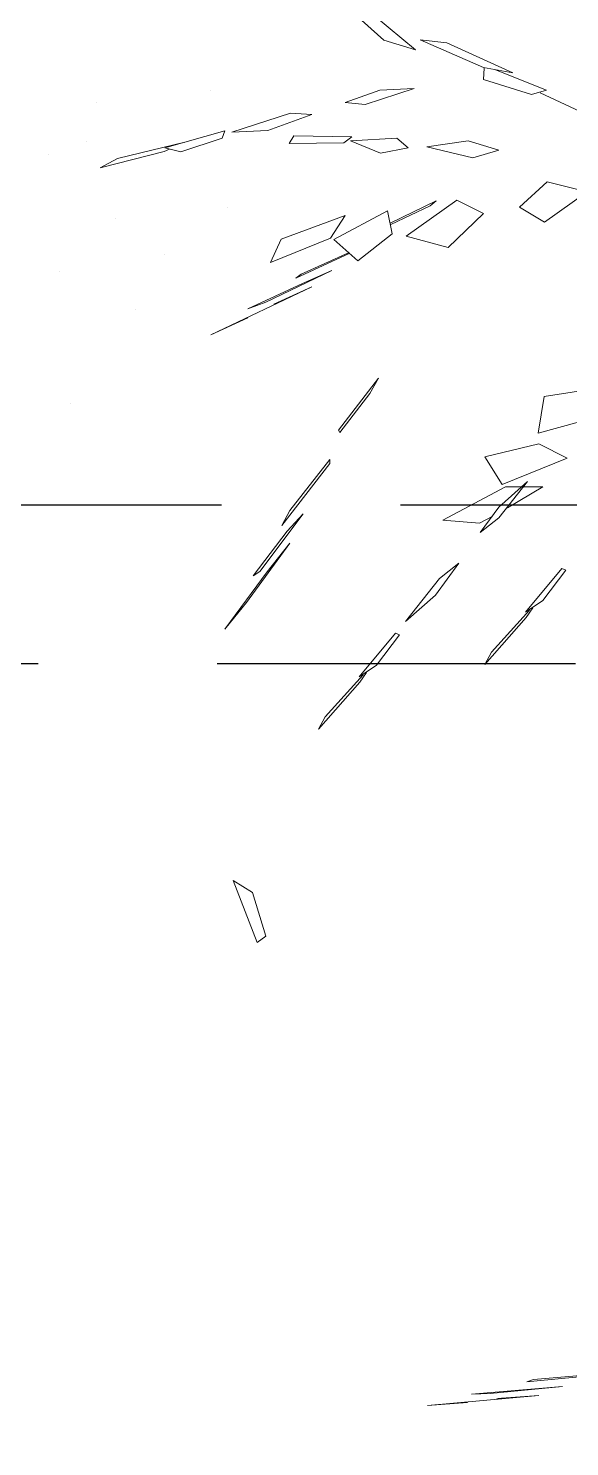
# Model space of a CAD drawing. Header units: metres. Extents: x 42 to 199, y -121 to 268.
# Drawn here: x 90.9 to 91.24, y -53.59 to -52.698 of the extents above; entities that cross this region are included whole.
import ezdxf

# ---------------------------------------------------------------- set-up
doc = ezdxf.new("R2010")
doc.units = ezdxf.units.M
doc.header["$LTSCALE"] = 0.3
doc.linetypes.add('HIDDEN', pattern=[0.375, 0.25, -0.125])
doc.layers.get('0').update_dxf_attribs({"color": 8})
doc.layers.add('A-Hidden-Above', color=8, linetype='HIDDEN')
doc.layers.add('A-LANDSCAPE', color=8, linetype='Continuous', lineweight=5)
doc.layers.add('DA HOUSE ARCH LAYOUT', color=8, linetype='Continuous', lineweight=9)

# ---------------------------------------------------------------- blocks, each defined once
blk = doc.blocks.new('02PTRX29')
at = {"color": 8, "linetype": 'Continuous', "transparency": 33554572}
for p, q in [((0.41766, 0.27869), (0.42943, 0.28844)), ((0.43493, 0.28881), (0.42677, 0.28148)), ((0.38996, 0.27212), (0.40874, 0.28072)), ((0.41633, 0.2816), (0.39831, 0.27363)), ((0.40874, 0.28072), (0.41633, 0.2816)), ((0.42677, 0.28148), (0.41766, 0.27869)), ((0.38028, 0.26718), (0.39489, 0.273)), ((0.39831, 0.27363), (0.38996, 0.27212)), ((0.39812, 0.27351), (0.39831, 0.27022)), ((0.39831, 0.27022), (0.38464, 0.26592)), ((0.43208, 0.26313), (0.41804, 0.26769)), ((0.41804, 0.26769), (0.42791, 0.26718)), ((0.3539, 0.25327), (0.38218, 0.26642)), ((0.38464, 0.26592), (0.38028, 0.26718)), ((0.42791, 0.26718), (0.43778, 0.26364)), ((0.43778, 0.26364), (0.43208, 0.26313)), ((0.44726, 0.26022), (0.45334, 0.2606)), ((0.44726, 0.26022), (0.45979, 0.25567)), ((0.45334, 0.2606), (0.47004, 0.25516)), ((0.45979, 0.25567), (0.47004, 0.25516)), ((0.47212, 0.25554), (0.47288, 0.25352)), ((0.47212, 0.25554), (0.4892, 0.25074)), ((0.39394, 0.2501), (0.40267, 0.25276)), ((0.40267, 0.25276), (0.41444, 0.25099)), ((0.41975, 0.25074), (0.42298, 0.25352)), ((0.42298, 0.25352), (0.43626, 0.25276)), ((0.42772, 0.24922), (0.43626, 0.25276)), ((0.43588, 0.2539), (0.45239, 0.25415)), ((0.43816, 0.25213), (0.43588, 0.2539)), ((0.45372, 0.252), (0.43816, 0.25213)), ((0.45239, 0.25415), (0.45372, 0.252)), ((0.47288, 0.25352), (0.48465, 0.2496)), ((0.4837, 0.25225), (0.48351, 0.25238)), ((0.48351, 0.25238), (0.50267, 0.2477)), ((0.39394, 0.2501), (0.40134, 0.24783)), ((0.41444, 0.25099), (0.40134, 0.24783)), ((0.41975, 0.25074), (0.42772, 0.24922)), ((0.48465, 0.2496), (0.4892, 0.25074)), ((0.48787, 0.25036), (0.48939, 0.24972)), ((0.48939, 0.24972), (0.50761, 0.24504)), ((0.50267, 0.2477), (0.50761, 0.24504)), ((0.38009, 0.241), (0.3687, 0.23821)), ((0.38806, 0.23378), (0.38009, 0.241)), ((0.3687, 0.23821), (0.38085, 0.22948)), ((0.39831, 0.23201), (0.4059, 0.23581)), ((0.42032, 0.22556), (0.4059, 0.23581)), ((0.41349, 0.23416), (0.41178, 0.23556)), ((0.41178, 0.23556), (0.42487, 0.22923)), ((0.38085, 0.22948), (0.38806, 0.23378)), ((0.39831, 0.23201), (0.40836, 0.22227)), ((0.42468, 0.22885), (0.41349, 0.23416)), ((0.4243, 0.22619), (0.42563, 0.23277)), ((0.42563, 0.23277), (0.441, 0.22455)), ((0.44195, 0.22493), (0.43778, 0.23138)), ((0.43778, 0.23138), (0.45599, 0.22468)), ((0.40836, 0.22227), (0.42032, 0.22556)), ((0.43417, 0.21848), (0.4243, 0.22619)), ((0.441, 0.22455), (0.43417, 0.21848)), ((0.45903, 0.21797), (0.44195, 0.22493)), ((0.45599, 0.22468), (0.45903, 0.21797)), ((0.43683, 0.22075), (0.43645, 0.22063)), ((0.43645, 0.22063), (0.45182, 0.21354)), ((0.4503, 0.21468), (0.43683, 0.22075)), ((0.44992, 0.21203), (0.44157, 0.21569)), ((0.46036, 0.20671), (0.44157, 0.21569)), ((0.4503, 0.21468), (0.45182, 0.21354)), ((0.44726, 0.21101), (0.47611, 0.19735)), ((0.45808, 0.20608), (0.44726, 0.21101)), ((0.46548, 0.20481), (0.44992, 0.21203)), ((0.46548, 0.20481), (0.46036, 0.20671)), ((0.47611, 0.19735), (0.46548, 0.20216)), ((0.36301, 0.18255), (0.38104, 0.17977)), ((0.42829, 0.18495), (0.43967, 0.17015)), ((0.43076, 0.18065), (0.42829, 0.18495)), ((0.38275, 0.16927), (0.38104, 0.17977)), ((0.43929, 0.16952), (0.43076, 0.18065)), ((0.36168, 0.17509), (0.38275, 0.16927)), ((0.43929, 0.16952), (0.43967, 0.17015)), ((0.3744, 0.16218), (0.38256, 0.16623)), ((0.39793, 0.16256), (0.38256, 0.16623)), ((0.3744, 0.16218), (0.39299, 0.15459)), ((0.39793, 0.16256), (0.39299, 0.15459)), ((0.44214, 0.1618), (0.45353, 0.14725)), ((0.44214, 0.16066), (0.44214, 0.1618)), ((0.4558, 0.14295), (0.44214, 0.16066)), ((0.39147, 0.14801), (0.38142, 0.15396)), ((0.38142, 0.15396), (0.39204, 0.15396)), ((0.39394, 0.14814), (0.38578, 0.15548)), ((0.38578, 0.15548), (0.39394, 0.1451)), ((0.39204, 0.15396), (0.40988, 0.14447)), ((0.39926, 0.14093), (0.39394, 0.14814)), ((0.44973, 0.14624), (0.45429, 0.14131)), ((0.46207, 0.1298), (0.44973, 0.14624)), ((0.45353, 0.14725), (0.4558, 0.14295)), ((0.39394, 0.1451), (0.39926, 0.14093)), ((0.39944, 0.14359), (0.39565, 0.14561)), ((0.40988, 0.14447), (0.39944, 0.14359)), ((0.45353, 0.13789), (0.45998, 0.12967)), ((0.46586, 0.12094), (0.45353, 0.13789)), ((0.45429, 0.14131), (0.46396, 0.12853)), ((0.37478, 0.13018), (0.37591, 0.13068)), ((0.37478, 0.13018), (0.38142, 0.12157)), ((0.38635, 0.11816), (0.37591, 0.13068)), ((0.41197, 0.12309), (0.40533, 0.1322)), ((0.40533, 0.1322), (0.41083, 0.12777)), ((0.45998, 0.12967), (0.47212, 0.11335)), ((0.46207, 0.1298), (0.46396, 0.12853)), ((0.41083, 0.12777), (0.42051, 0.1155)), ((0.38142, 0.12157), (0.38635, 0.11816)), ((0.42051, 0.1155), (0.41197, 0.12309)), ((0.38426, 0.11942), (0.38616, 0.11664)), ((0.39603, 0.10677), (0.38521, 0.11879)), ((0.47212, 0.11335), (0.46586, 0.12094)), ((0.38616, 0.11664), (0.39793, 0.10323)), ((0.42222, 0.11171), (0.42335, 0.11221)), ((0.42886, 0.1031), (0.42222, 0.11171)), ((0.42335, 0.11221), (0.43379, 0.09969)), ((0.39793, 0.10323), (0.39603, 0.10677)), ((0.43379, 0.09969), (0.42886, 0.1031)), ((0.4317, 0.10095), (0.4336, 0.09817)), ((0.43265, 0.10032), (0.44347, 0.0883)), ((0.4336, 0.09817), (0.44537, 0.08476)), ((0.44537, 0.08476), (0.44347, 0.0883)), ((0.46282, 0.02391), (0.46966, 0.04162)), ((0.46966, 0.04162), (0.46415, 0.03821)), ((0.46415, 0.03821), (0.46036, 0.02568)), ((0.46036, 0.02568), (0.46282, 0.02391)), ((0.36263, -0.09931), (0.38597, -0.10146)), ((0.36415, -0.09918), (0.38407, -0.10083)), ((0.38597, -0.10146), (0.38407, -0.10083)), ((0.40172, -0.105), (0.37572, -0.10285)), ((0.37572, -0.10285), (0.39641, -0.10487)), ((0.40172, -0.105), (0.39641, -0.10487)), ((0.38256, -0.10538), (0.39451, -0.10627)), ((0.38256, -0.10538), (0.41425, -0.10829)), ((0.41425, -0.10829), (0.40286, -0.1074))]:
    blk.add_line(p, q, dxfattribs=at)
blk = doc.blocks.new('MUSTER_0')
at = {"color": 8, "linetype": 'Continuous', "transparency": 33554585}
for p, q in [((5.7638, -0.6818), (5.7638, -0.6818)), ((5.8288, -0.7253), (5.8288, -0.7253)), ((5.8903, -0.7353), (5.8903, -0.7353)), ((5.6598, -0.7358), (5.6598, -0.7358)), ((5.9993, -0.7658), (5.9993, -0.7658)), ((5.8113, -0.7838), (5.8113, -0.7838)), ((5.8793, -0.8188), (5.8793, -0.8188)), ((5.7078, -0.8393), (5.7078, -0.8393)), ((5.7478, -0.8353), (5.7478, -0.8353)), ((5.7723, -0.8678), (5.7723, -0.8678))]:
    blk.add_line(p, q, dxfattribs=at)
blk = doc.blocks.new('SCREEN')
at = {"layer": 'A-Hidden-Above', "color": 8, "ltscale": 3}
blk.add_lwpolyline([(209.75601, -152.82311), (209.75601, -152.92311), (185.44602, -152.92311), (185.34606, -152.82311)], close=True, dxfattribs=at)
blk.add_lwpolyline([(209.75601, -153.52302), (209.75601, -152.92311), (185.44602, -152.92311), (185.44602, -172.98311), (193.43602, -172.98311), (193.43602, -168.98311)], dxfattribs=at)
blk = doc.blocks.new('DA HOUSE ARCH LAYOUT')
at = {"layer": 'A-Hidden-Above', "color": 8, "ltscale": 0.25}
blk.add_blockref('SCREEN', (-197.09606, 160.45311), dxfattribs=at)
at = {"layer": 'A-LANDSCAPE', "color": 8, "lineweight": 35, "transparency": 33554457}
for name, p, xscale, yscale, zscale, rotation in [('MUSTER_0', (-4.53147, 11.11447), 0.6306893141900022, 0.6306893141900022, 0.6306893141900022, 251.0061319040827), ('02PTRX29', (-5.08282, 7.30212), -2.203045860934945, 2.203045860934944, 2.203045860934944, 359.9999999999996)]:
    blk.add_blockref(name, p, dxfattribs=dict(at, xscale=xscale, yscale=yscale, zscale=zscale, rotation=rotation))

msp = doc.modelspace()

# ---------------------------------------------------------------- block references
at = {"layer": 'DA HOUSE ARCH LAYOUT'}
msp.add_blockref('DA HOUSE ARCH LAYOUT', (97.14618, -60.62802), dxfattribs=at)

doc.saveas('drawing.dxf')
